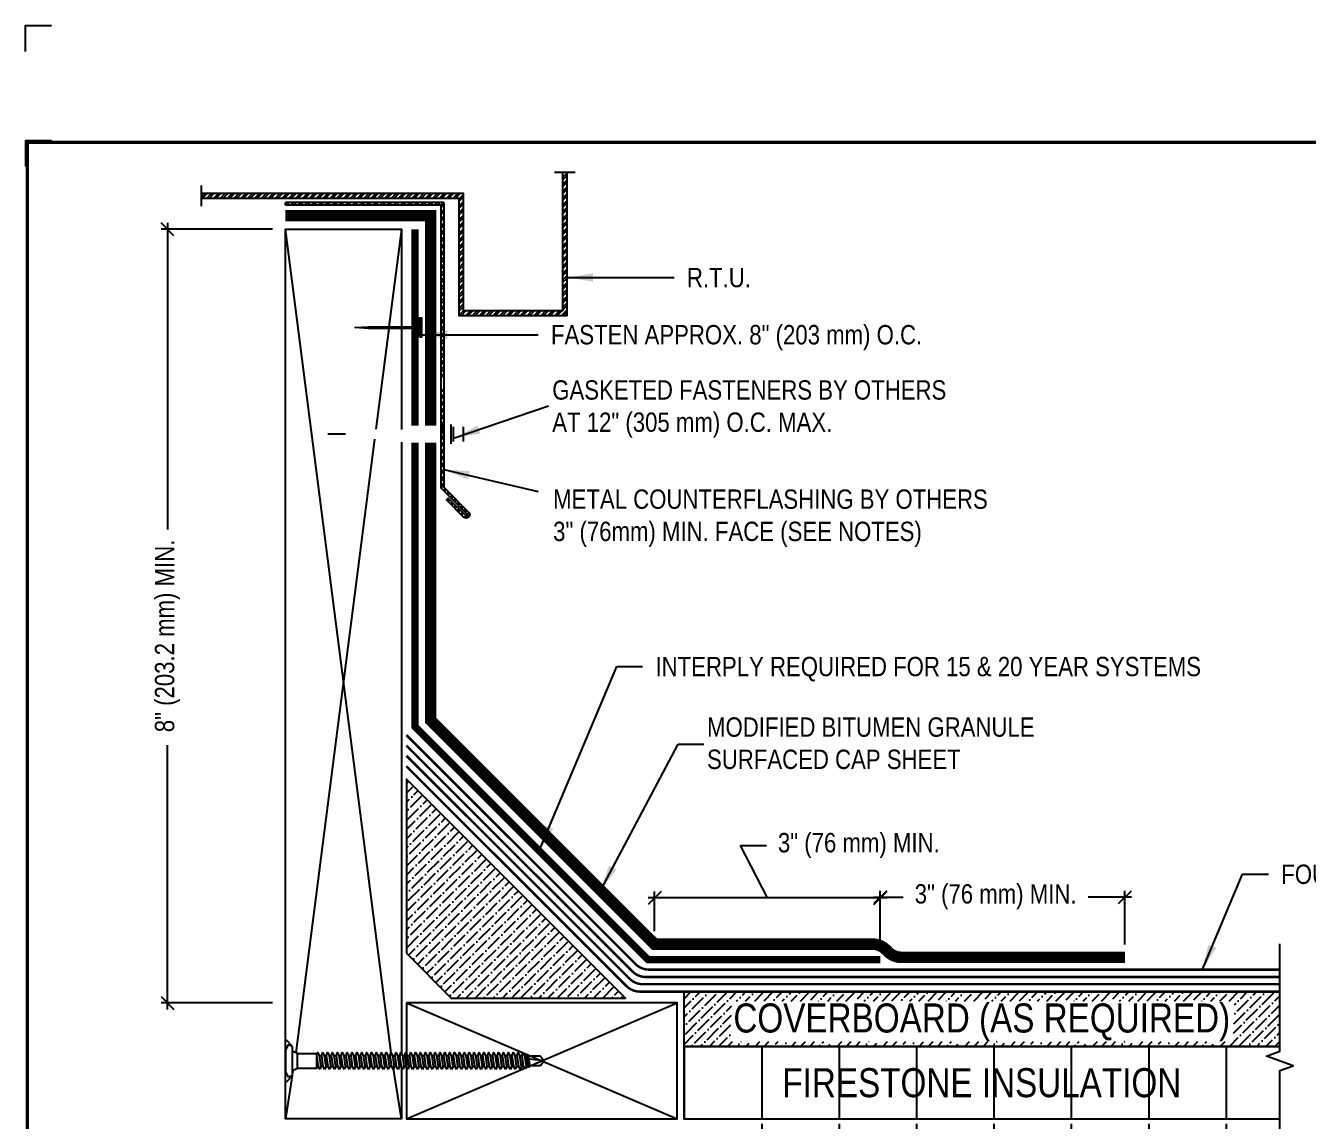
# Model space of a CAD drawing. Header units: inches. Extents: x -697.7 to -677.6, y -96.2 to -79.4.
# Drawn here: x -697.65 to -685.22, y -90.07 to -79.45 of the extents above; entities that cross this region are included whole.
import ezdxf
from ezdxf.enums import TextEntityAlignment as Align

# ---------------------------------------------------------------- set-up
doc = ezdxf.new("R2010")
doc.units = ezdxf.units.IN
doc.header["$MEASUREMENT"] = 0
doc.layers.get('0').update_dxf_attribs({"linetype": 'CONTINUOUS'})
doc.layers.get('DEFPOINTS').update_dxf_attribs({"linetype": 'CONTINUOUS'})
for name, color, linetype in [('FSBP-ACCESSORY-FIRESTONE', 7, 'CONTINUOUS'), ('FSBP-ACCESSORY-OTHER', 7, 'CONTINUOUS'), ('FSBP-ANNO-LABEL', 7, 'CONTINUOUS'), ('FSBP-COVERBOARD_CANT', 46, 'CONTINUOUS'), ('FSBP-INSULATION', 7, 'CONTINUOUS'), ('FSBP-MEMBRANE', 7, 'CONTINUOUS'), ('FSBP-TTLB-BORDER', 7, 'CONTINUOUS'), ('FSBP-TTLB-TEXT', 7, 'CONTINUOUS'), ('FSBP-WOOD', 7, 'CONTINUOUS')]:
    doc.layers.add(name, color=color, linetype=linetype)
doc.styles.add('ARIAL', font='arial.ttf')
doc.styles.add('ARIAL_BOLD', font='')
doc.styles.add('ARIAL_NAR', font='ARIALN.TTF')
doc.styles.get('ARIAL_BOLD').set_extended_font_data('Arial Black')
doc.dimstyles.new('FSBP-DIM', dxfattribs={"dimtxt": 0.1875, "dimasz": 0.125, "dimexe": 0.0625, "dimexo": 0.125, "dimgap": 0.125, "dimtad": 0, "dimdec": 0, "dimzin": 1, "dimdsep": 46, "dimlunit": 4, "dimtxsty": 'ARIAL_NAR', "dimblk": 'OBLIQUE', "dimcen": 0.09375, "dimdle": 0.0625, "dimclrd": 256, "dimclre": 256, "dimclrt": 256, "dimadec": 0, "dimazin": 0, "dimtfac": 1, "dimtdec": 0, "dimtmove": 1, "dimatfit": 3, "dimfxl": 0, "dimtolj": 1, "dimtzin": 0, "dimlwd": -1, "dimlwe": -1, "dimarcsym": 0})
doc.dimstyles.new('FSBP-LEADER', dxfattribs={"dimtxt": 0.1875, "dimasz": 0.25, "dimexe": 0.0625, "dimexo": 0.125, "dimgap": 0.125, "dimtad": 0, "dimtih": 1, "dimtoh": 1, "dimdec": 4, "dimzin": 0, "dimdsep": 46, "dimlunit": 4, "dimtxsty": 'ARIAL_NAR', "dimcen": 0.09375, "dimclrd": 256, "dimclre": 256, "dimclrt": 256, "dimadec": 0, "dimazin": 0, "dimtfac": 1, "dimtdec": 4, "dimtofl": 0, "dimtmove": 0, "dimatfit": 3, "dimfxl": 0, "dimtolj": 1, "dimtzin": 0, "dimlwd": -1, "dimlwe": -1, "dimarcsym": 0})
pattern_1 = [(45, (-814.5178603907489, 8.665439641493123), (0.03314563036811942, 0.1215339780164378), [0.15625, -0.03125, 0, -0.03125])]

# ---------------------------------------------------------------- blocks, each defined once
blk = doc.blocks.new('FSBP_AP_FASTENER_01')
at = {"layer": 'FSBP-ACCESSORY-FIRESTONE'}
for p, q in [((-0.125, 0.04849224421338505), (-0.09375, -0.01400775578661495)), ((0.09375, -0.01400775578661495), (0.125, 0.04849224421338505)), ((-0.09375, -0.01400775578661495), (-0.09375, -0.264007755786615)), ((-0.09375, -0.01400775578661495), (0.09375, -0.01400775578661495)), ((0.09375, -0.01400775578661495), (0.09375, -0.264007755786615)), ((-0.09375, -0.264007755786615), (-0.0703125, -0.2840970415008996)), ((-0.0703125, -0.3156643085181585), (-0.0703125, -0.3472315755354103)), ((0.0703125, -0.2955750228038667), (0.0703125, -0.3271422898211327)), ((-0.0703125, -0.3787988425526763), (-0.0703125, -0.410366109569928)), ((-0.0703125, -0.4419333765871798), (-0.0703125, -0.4735006436044458)), ((0.0703125, -0.3587095568383845), (0.0703125, -0.3902768238556433)), ((0.0703125, -0.4218440908729022), (0.0703125, -0.453411357890154)), ((0.0703125, -0.4849786249074128), (0.0703125, -0.5165458919246717)), ((-0.0703125, -0.5050679106216975), (-0.0703125, -0.5366351776389564)), ((-0.0703125, -0.5682024446562153), (-0.0703125, -0.599769711673467)), ((-0.0703125, -0.631336978690733), (-0.0703125, -0.6629042457079848)), ((0.0703125, -0.5481131589419235), (0.0703125, -0.5796804259591894)), ((0.0703125, -0.6112476929764412), (0.0703125, -0.6428149599937001)), ((-0.0703125, -0.6944715127252366), (-0.0703125, -0.7260387797425025)), ((-0.0703125, -0.7576060467597543), (-0.0703125, -0.7891733137770132)), ((-0.0703125, -0.820740580794272), (-0.0703125, -0.8523078478115238)), ((0.0703125, -0.674382227010959), (0.0703125, -0.7059494940282107)), ((0.0703125, -0.7375167610454696), (0.0703125, -0.7690840280627285)), ((0.0703125, -0.8006512950799802), (0.0703125, -0.8322185620972462)), ((-0.0703125, -0.8838751148287898), (-0.0703125, -0.9154423818460415)), ((-0.0703125, -0.9470096488632933), (-0.0703125, -0.9785769158805593)), ((0.0703125, -0.863785829114498), (0.0703125, -0.8953530961317568)), ((0.0703125, -0.9269203631490157), (0.0703125, -0.9584876301662675)), ((0.0703125, -0.9900548971835264), (0.0703125, -1.021622164200785)), ((-0.0703125, -1.010144182897811), (-0.0703125, -1.04171144991507)), ((-0.0703125, -1.073278716932329), (-0.0703125, -1.104845983949581)), ((-0.0703125, -1.136413250966847), (-0.0703125, -1.167980517984098)), ((0.0703125, -1.053189431218037), (0.0703125, -1.084756698235303)), ((0.0703125, -1.116323965252555), (0.0703125, -1.147891232269814)), ((-0.0703125, -1.19954778500135), (-0.0703125, -1.231115052018616)), ((-0.0703125, -1.262682319035868), (-0.0703125, -1.294249586053127)), ((0.0703125, -1.179458499287072), (0.0703125, -1.211025766304324)), ((0.0703125, -1.242593033321583), (0.0703125, -1.274160300338842)), ((0.0703125, -1.305727567356094), (0.0703125, -1.33729483437336)), ((-0.0703125, -1.325816853070386), (-0.0703125, -1.357384120087637)), ((-0.0703125, -1.388951387104903), (-0.0703125, -1.420518654122155)), ((-0.0703125, -1.452085921139407), (-0.0703125, -1.483653188156673)), ((0.0703125, -1.368862101390611), (0.0703125, -1.40042936840787)), ((0.0703125, -1.431996635425129), (0.0703125, -1.463563902442381)), ((-0.0703125, -1.515220455173925), (-0.0703125, -1.546787722191183)), ((-0.0703125, -1.578354989208442), (-0.0703125, -1.609922256225694)), ((-0.0703125, -1.64148952324296), (-0.0703125, -1.673056790260212)), ((0.0703125, -1.49513116945964), (0.0703125, -1.526698436476899)), ((0.0703125, -1.558265703494151), (0.0703125, -1.589832970511416)), ((0.0703125, -1.621400237528668), (0.0703125, -1.652967504545927)), ((-0.0703125, -1.704624057277464), (-0.0703125, -1.73619132429473)), ((-0.0703125, -1.767758591311981), (-0.0703125, -1.79932585832924)), ((0.0703125, -1.684534771563186), (0.0703125, -1.716102038580438)), ((0.0703125, -1.747669305597697), (0.0703125, -1.779236572614955)), ((0.0703125, -1.810803839632207), (0.0703125, -1.842371106649473)), ((-0.0703125, -1.830893125346499), (-0.0703125, -1.862460392363751)), ((-0.0703125, -1.894027659381017), (-0.0703125, -1.925594926398269)), ((-0.0703125, -1.95716219341552), (-0.0703125, -1.988729460432786)), ((0.0703125, -1.873938373666725), (0.0703125, -1.905505640683984)), ((0.0703125, -1.937072907701243), (0.0703125, -1.968640174718495)), ((-0.0703125, -2.020296727450038), (-0.0703125, -2.051863994467297)), ((-0.0703125, -2.083431261484556), (-0.0703125, -2.114998528501808)), ((-0.0703125, -2.146565795519074), (-0.0703125, -2.178133062536325)), ((0.0703125, -2.000207441735753), (0.0703125, -2.031774708753012)), ((0.0703125, -2.063341975770264), (0.0703125, -2.09490924278753)), ((0.0703125, -2.126476509804782), (0.0703125, -2.158043776822041)), ((-0.0703125, -2.209700329553577), (-0.0703125, -2.241267596570843)), ((-0.0703125, -2.272834863588095), (-0.0703125, -2.304402130605354)), ((0.0703125, -2.189611043839299), (0.0703125, -2.221178310856551)), ((0.0703125, -2.25274557787381), (0.0703125, -2.284312844891069)), ((0.0703125, -2.315880111908321), (0.0703125, -2.347447378925587)), ((-0.0703125, -2.335969397622613), (-0.0703125, -2.367536664639864)), ((-0.0703125, -2.39910393165713), (-0.0703125, -2.430671198674382)), ((-0.0703125, -2.462238465691634), (-0.0703125, -2.4938057327089)), ((0.0703125, -2.379014645942839), (0.0703125, -2.410581912960097)), ((0.0703125, -2.442149179977356), (0.0703125, -2.473716446994608)), ((-0.0703125, -2.525372999726152), (-0.0703125, -2.55694026674341)), ((-0.0703125, -2.588507533760669), (-0.0703125, -2.620074800777921)), ((0.0703125, -2.505283714011867), (0.0703125, -2.536850981029126)), ((0.0703125, -2.568418248046378), (0.0703125, -2.599985515063644)), ((0.0703125, -2.631552782080895), (0.0703125, -2.663120049098154)), ((-0.0703125, -2.651642067795187), (-0.0703125, -2.683209334812439)), ((-0.0703125, -2.714776601829691), (-0.0703125, -2.746343868846957)), ((-0.0703125, -2.777911135864208), (-0.0703125, -2.809478402881467)), ((0.0703125, -2.694687316115413), (0.0703125, -2.726254583132665)), ((0.0703125, -2.757821850149924), (0.0703125, -2.789389117167183)), ((-0.0703125, -2.841045669898726), (-0.0703125, -2.872612936915978)), ((-0.0703125, -2.904180203933244), (-0.0703125, -2.935747470950496)), ((-0.0703125, -2.967314737967747), (-0.0703125, -2.998882004985013)), ((0.0703125, -2.820956384184434), (0.0703125, -2.8525236512017)), ((0.0703125, -2.884090918218952), (0.0703125, -2.915658185236211)), ((0.0703125, -2.94722545225347), (0.0703125, -2.978792719270722)), ((-0.0625, -3.154632755786622), (-0.0625, -3.013549567065063)), ((0, -3.201507755786615), (0.02460623630038583, -3.00110581902215)), ((0.0625, -3.154632755786601), (0.0625, -2.995692424207924)), ((0, -3.201507755786615), (-0.06250000000001421, -3.154632755786615)), ((0.0625, -3.154632755786615), (0, -3.201507755786615))]:
    blk.add_line(p, q, dxfattribs=at)
blk.add_lwpolyline([(0.1875, 0.04849224421338505, 0.1250000000000271), (0.203125, 0.110992244213385), (0.140625, 0.142242244213385), (-0.140625, 0.142242244213385), (-0.203125, 0.110992244213385, 0.1250000000000271), (-0.1875, 0.04849224421338505)], format="xyb", close=True, dxfattribs=at)
for points in [[(-0.109375, -0.3054610321523867), (-0.0703125, -0.2840970415008996), (0.0703125, -0.264007755786615), (0.109375, -0.2742110321523867), (0.0703125, -0.2955750228038667), (-0.0703125, -0.3156643085181585)], [(-0.109375, -0.3685955661869045), (-0.0703125, -0.3472315755354103), (0.0703125, -0.3271422898211327), (0.109375, -0.3373455661869045), (0.0703125, -0.3587095568383845), (-0.0703125, -0.3787988425526763)], [(-0.109375, -0.431730100221408), (-0.0703125, -0.410366109569928), (0.0703125, -0.3902768238556433), (0.109375, -0.400480100221408), (0.0703125, -0.4218440908729022), (-0.0703125, -0.4419333765871798)], [(-0.109375, -0.4948646342559258), (-0.0703125, -0.4735006436044458), (0.0703125, -0.453411357890154), (0.109375, -0.4636146342559258), (0.0703125, -0.4849786249074128), (-0.0703125, -0.5050679106216975)], [(-0.109375, -0.5579991682904435), (-0.0703125, -0.5366351776389564), (0.0703125, -0.5165458919246717), (0.109375, -0.5267491682904435), (0.0703125, -0.5481131589419235), (-0.0703125, -0.5682024446562153)], [(-0.109375, -0.6211337023249612), (-0.0703125, -0.599769711673467), (0.0703125, -0.5796804259591894), (0.109375, -0.5898837023249612), (0.0703125, -0.6112476929764412), (-0.0703125, -0.631336978690733)], [(-0.109375, -0.6842682363594648), (-0.0703125, -0.6629042457079848), (0.0703125, -0.6428149599937001), (0.109375, -0.6530182363594648), (0.0703125, -0.674382227010959), (-0.0703125, -0.6944715127252366)], [(-0.109375, -0.7474027703939825), (-0.0703125, -0.7260387797425025), (0.0703125, -0.7059494940282107), (0.109375, -0.7161527703939825), (0.0703125, -0.7375167610454696), (-0.0703125, -0.7576060467597543)], [(-0.109375, -0.8105373044285002), (-0.0703125, -0.7891733137770132), (0.0703125, -0.7690840280627285), (0.109375, -0.7792873044285002), (0.0703125, -0.8006512950799802), (-0.0703125, -0.820740580794272)], [(-0.109375, -0.873671838463018), (-0.0703125, -0.8523078478115238), (0.0703125, -0.8322185620972462), (0.109375, -0.842421838463018), (0.0703125, -0.863785829114498), (-0.0703125, -0.8838751148287898)], [(-0.109375, -0.9368063724975215), (-0.0703125, -0.9154423818460415), (0.0703125, -0.8953530961317568), (0.109375, -0.9055563724975215), (0.0703125, -0.9269203631490157), (-0.0703125, -0.9470096488632933)], [(-0.109375, -0.9999409065320393), (-0.0703125, -0.9785769158805593), (0.0703125, -0.9584876301662675), (0.109375, -0.9686909065320393), (0.0703125, -0.9900548971835264), (-0.0703125, -1.010144182897811)], [(-0.109375, -1.063075440566557), (-0.0703125, -1.04171144991507), (0.0703125, -1.021622164200785), (0.109375, -1.031825440566557), (0.0703125, -1.053189431218037), (-0.0703125, -1.073278716932329)], [(-0.109375, -1.126209974601075), (-0.0703125, -1.104845983949581), (0.0703125, -1.084756698235303), (0.109375, -1.094959974601075), (0.0703125, -1.116323965252555), (-0.0703125, -1.136413250966847)], [(-0.109375, -1.189344508635578), (-0.0703125, -1.167980517984098), (0.0703125, -1.147891232269814), (0.109375, -1.158094508635578), (0.0703125, -1.179458499287072), (-0.0703125, -1.19954778500135)], [(-0.109375, -1.252479042670096), (-0.0703125, -1.231115052018616), (0.0703125, -1.211025766304324), (0.109375, -1.221229042670096), (0.0703125, -1.242593033321583), (-0.0703125, -1.262682319035868)], [(-0.109375, -1.315613576704614), (-0.0703125, -1.294249586053127), (0.0703125, -1.274160300338842), (0.109375, -1.284363576704614), (0.0703125, -1.305727567356094), (-0.0703125, -1.325816853070386)], [(-0.109375, -1.378748110739132), (-0.0703125, -1.357384120087637), (0.0703125, -1.33729483437336), (0.109375, -1.347498110739132), (0.0703125, -1.368862101390611), (-0.0703125, -1.388951387104903)], [(-0.109375, -1.441882644773635), (-0.0703125, -1.420518654122155), (0.0703125, -1.40042936840787), (0.109375, -1.410632644773635), (0.0703125, -1.431996635425129), (-0.0703125, -1.452085921139407)], [(-0.109375, -1.505017178808153), (-0.0703125, -1.483653188156673), (0.0703125, -1.463563902442381), (0.109375, -1.473767178808153), (0.0703125, -1.49513116945964), (-0.0703125, -1.515220455173925)], [(-0.109375, -1.568151712842671), (-0.0703125, -1.546787722191183), (0.0703125, -1.526698436476899), (0.109375, -1.536901712842671), (0.0703125, -1.558265703494151), (-0.0703125, -1.578354989208442)], [(-0.109375, -1.631286246877188), (-0.0703125, -1.609922256225694), (0.0703125, -1.589832970511416), (0.109375, -1.600036246877188), (0.0703125, -1.621400237528668), (-0.0703125, -1.64148952324296)], [(-0.109375, -1.694420780911692), (-0.0703125, -1.673056790260212), (0.0703125, -1.652967504545927), (0.109375, -1.663170780911692), (0.0703125, -1.684534771563186), (-0.0703125, -1.704624057277464)], [(-0.109375, -1.75755531494621), (-0.0703125, -1.73619132429473), (0.0703125, -1.716102038580438), (0.109375, -1.72630531494621), (0.0703125, -1.747669305597697), (-0.0703125, -1.767758591311981)], [(-0.109375, -1.820689848980727), (-0.0703125, -1.79932585832924), (0.0703125, -1.779236572614955), (0.109375, -1.789439848980727), (0.0703125, -1.810803839632207), (-0.0703125, -1.830893125346499)], [(-0.109375, -1.883824383015245), (-0.0703125, -1.862460392363751), (0.0703125, -1.842371106649473), (0.109375, -1.852574383015245), (0.0703125, -1.873938373666725), (-0.0703125, -1.894027659381017)], [(-0.109375, -1.946958917049749), (-0.0703125, -1.925594926398269), (0.0703125, -1.905505640683984), (0.109375, -1.915708917049749), (0.0703125, -1.937072907701243), (-0.0703125, -1.95716219341552)], [(-0.109375, -2.010093451084266), (-0.0703125, -1.988729460432786), (0.0703125, -1.968640174718495), (0.109375, -1.978843451084266), (0.0703125, -2.000207441735753), (-0.0703125, -2.020296727450038)], [(-0.109375, -2.073227985118784), (-0.0703125, -2.051863994467297), (0.0703125, -2.031774708753012), (0.109375, -2.041977985118784), (0.0703125, -2.063341975770264), (-0.0703125, -2.083431261484556)], [(-0.109375, -2.136362519153302), (-0.0703125, -2.114998528501808), (0.0703125, -2.09490924278753), (0.109375, -2.105112519153302), (0.0703125, -2.126476509804782), (-0.0703125, -2.146565795519074)], [(-0.109375, -2.199497053187805), (-0.0703125, -2.178133062536325), (0.0703125, -2.158043776822041), (0.109375, -2.168247053187805), (0.0703125, -2.189611043839299), (-0.0703125, -2.209700329553577)], [(-0.109375, -2.262631587222323), (-0.0703125, -2.241267596570843), (0.0703125, -2.221178310856551), (0.109375, -2.231381587222323), (0.0703125, -2.25274557787381), (-0.0703125, -2.272834863588095)], [(-0.109375, -2.325766121256841), (-0.0703125, -2.304402130605354), (0.0703125, -2.284312844891069), (0.109375, -2.294516121256841), (0.0703125, -2.315880111908321), (-0.0703125, -2.335969397622613)], [(-0.109375, -2.388900655291359), (-0.0703125, -2.367536664639864), (0.0703125, -2.347447378925587), (0.109375, -2.357650655291359), (0.0703125, -2.379014645942839), (-0.0703125, -2.39910393165713)], [(-0.109375, -2.452035189325862), (-0.0703125, -2.430671198674382), (0.0703125, -2.410581912960097), (0.109375, -2.420785189325862), (0.0703125, -2.442149179977356), (-0.0703125, -2.462238465691634)], [(-0.109375, -2.51516972336038), (-0.0703125, -2.4938057327089), (0.0703125, -2.473716446994608), (0.109375, -2.48391972336038), (0.0703125, -2.505283714011867), (-0.0703125, -2.525372999726152)], [(-0.109375, -2.578304257394898), (-0.0703125, -2.55694026674341), (0.0703125, -2.536850981029126), (0.109375, -2.547054257394898), (0.0703125, -2.568418248046378), (-0.0703125, -2.588507533760669)], [(-0.109375, -2.641438791429415), (-0.0703125, -2.620074800777921), (0.0703125, -2.599985515063644), (0.109375, -2.610188791429415), (0.0703125, -2.631552782080895), (-0.0703125, -2.651642067795187)], [(-0.109375, -2.704573325463919), (-0.0703125, -2.683209334812439), (0.0703125, -2.663120049098154), (0.109375, -2.673323325463919), (0.0703125, -2.694687316115413), (-0.0703125, -2.714776601829691)], [(-0.109375, -2.767707859498437), (-0.0703125, -2.746343868846957), (0.0703125, -2.726254583132665), (0.109375, -2.736457859498437), (0.0703125, -2.757821850149924), (-0.0703125, -2.777911135864208)], [(-0.109375, -2.830842393532954), (-0.0703125, -2.809478402881467), (0.0703125, -2.789389117167183), (0.109375, -2.799592393532954), (0.0703125, -2.820956384184434), (-0.0703125, -2.841045669898726)], [(-0.109375, -2.893976927567472), (-0.0703125, -2.872612936915978), (0.0703125, -2.8525236512017), (0.109375, -2.862726927567472), (0.0703125, -2.884090918218952), (-0.0703125, -2.904180203933244)], [(-0.099609375, -2.955716372316267), (-0.0703125, -2.935747470950496), (0.0703125, -2.915658185236211), (0.099609375, -2.927256550887698), (0.0703125, -2.94722545225347), (-0.0703125, -2.967314737967747)], [(-0.0849609375, -3.008866455667892), (-0.0703125, -2.998882004985013), (0.0703125, -2.978792719270722), (0.0849609375, -2.984591902096462), (0.0703125, -2.994576352779355), (-0.0703125, -3.014665638493632)]]:
    blk.add_lwpolyline(points, close=True, dxfattribs=at)
blk.add_lwpolyline([(-0.09375, -0.264007755786615), (0.09375, -0.264007755786615)], dxfattribs=at)
blk = doc.blocks.new('FSBP_AG_FASTENER')
at = {"layer": 'FSBP-ACCESSORY-FIRESTONE'}
for points in [[(-0.25, -0.09375), (-0.25, 0.09375)], [(-0.125, 0.09375), (-0.125, -0.09375)], [(-0.09375, 0.125), (-0.09375, -0.125)], [(0.004680429791221741, 0.06249999999999289), (0, 0.07107394473515427)], [(0, 0.06249999999999289), (-2.842170943040401e-14, -0.0625), (0.02558858882824211, -0.109375), (0.03125, -0.0625)], [(2.842170943040401e-14, 0.01100984546043549), (0.02558858882824211, -0.109375)], [(1.267965214895611, 2.131628207280301e-14), (1.5, 0)]]:
    blk.add_lwpolyline(points, dxfattribs=at)
blk = doc.blocks.new('_OBLIQUE')
at = {"color": 0, "linetype": 'ByBlock'}
blk.add_line((-0.5, -0.5), (0.5, 0.5), dxfattribs=at)
blk = doc.blocks.new('*D5')
at = {"layer": 'DEFPOINTS', "color": 0, "transparency": 16777216}
for p in [(-695.135704002998, -81.42292955798801), (-696.2782441611067, -88.92292955798801), (-695.135704002998, -88.92292955798801)]:
    blk.add_point(p, dxfattribs=at)
at = {"layer": 'FSBP-ANNO-LABEL', "transparency": 16777216}
for p, q in [((-696.2782441611067, -81.36042955798801), (-696.2782441611067, -84.33411608513883)), ((-695.260704002998, -81.42292955798801), (-696.3407441611067, -81.42292955798801)), ((-696.2782441611067, -88.98542955798801), (-696.2782441611067, -86.42381594871317)), ((-695.260704002998, -88.92292955798801), (-696.3407441611067, -88.92292955798801))]:
    blk.add_line(p, q, dxfattribs=at)
at = {"layer": 'FSBP-ANNO-LABEL', "transparency": 16777216, "xscale": 0.125, "yscale": 0.125, "zscale": 0.125}
for p, rotation in [((-696.2782441611067, -81.42292955798801), 90), ((-696.2782441611067, -88.92292955798801), 270)]:
    blk.add_blockref('_OBLIQUE', p, dxfattribs=dict(at, rotation=rotation))
at = {"layer": 'FSBP-ANNO-LABEL', "transparency": 16777216, "insert": (-696.2782441611067, -86.29881594871328), "char_height": 0.1875, "attachment_point": 4, "rotation": 90, "style": 'ARIAL_NAR'}
blk.add_mtext('\\A1;8" (203.2 mm) MIN.', dxfattribs=at)
blk = doc.blocks.new('*D12')
at = {"layer": 'DEFPOINTS', "color": 0, "transparency": 16777216}
for p in [(-691.5585120423762, -87.90528490262123), (-691.5585120423762, -88.3529295579881), (-689.3710324019469, -88.50386705798807)]:
    blk.add_point(p, dxfattribs=at)
at = {"layer": 'FSBP-ANNO-LABEL', "transparency": 16777216}
for p, q in [((-690.4647722221615, -87.90528490262123), (-690.7247505287596, -87.39797004586399)), ((-690.7247505287596, -87.39797004586399), (-690.4747505287596, -87.39797004586399)), ((-691.5585120423762, -88.2279295579881), (-691.5585120423762, -87.84278490262123)), ((-689.3710324019469, -88.37886705798807), (-689.3710324019469, -87.84278490262123)), ((-689.3085324019469, -87.90528490262123), (-691.6210120423762, -87.90528490262123))]:
    blk.add_line(p, q, dxfattribs=at)
at = {"layer": 'FSBP-ANNO-LABEL', "transparency": 16777216, "xscale": 0.125, "yscale": 0.125, "zscale": 0.125, "rotation": 180}
blk.add_blockref('_OBLIQUE', (-691.5585120423762, -87.90528490262123), dxfattribs=at)
at = {"layer": 'FSBP-ANNO-LABEL', "transparency": 16777216, "xscale": 0.125, "yscale": 0.125, "zscale": 0.125}
blk.add_blockref('_OBLIQUE', (-689.3710324019469, -87.90528490262123), dxfattribs=at)
at = {"layer": 'FSBP-ANNO-LABEL', "transparency": 16777216, "insert": (-689.5792227320338, -87.39797004586399), "char_height": 0.1875, "attachment_point": 5, "style": 'ARIAL_NAR'}
blk.add_mtext('\\A1;3" (76 mm) MIN.', dxfattribs=at)
blk = doc.blocks.new('*D13')
at = {"layer": 'DEFPOINTS', "color": 0, "transparency": 16777216}
for p in [(-689.3710324019469, -87.8977849026212), (-686.9999845122538, -88.48136705798801), (-689.3710324019469, -88.50386705798807)]:
    blk.add_point(p, dxfattribs=at)
at = {"layer": 'FSBP-ANNO-LABEL', "transparency": 16777216}
for p, q in [((-689.3710324019469, -88.37886705798807), (-689.3710324019469, -87.8352849026212)), ((-686.9999845122538, -88.35636705798801), (-686.9999845122538, -87.8352849026212)), ((-689.4335324019469, -87.8977849026212), (-689.149064783997, -87.8977849026212)), ((-686.9374845122538, -87.8977849026212), (-687.3580091905454, -87.8977849026212))]:
    blk.add_line(p, q, dxfattribs=at)
at = {"layer": 'FSBP-ANNO-LABEL', "transparency": 16777216, "xscale": 0.125, "yscale": 0.125, "zscale": 0.125, "rotation": 180}
blk.add_blockref('_OBLIQUE', (-689.3710324019469, -87.8977849026212), dxfattribs=at)
at = {"layer": 'FSBP-ANNO-LABEL', "transparency": 16777216, "xscale": 0.125, "yscale": 0.125, "zscale": 0.125}
blk.add_blockref('_OBLIQUE', (-686.9999845122538, -87.8977849026212), dxfattribs=at)
at = {"layer": 'FSBP-ANNO-LABEL', "transparency": 16777216, "insert": (-688.2535369872712, -87.89402229364532), "char_height": 0.1875, "attachment_point": 5, "style": 'ARIAL_NAR'}
blk.add_mtext('\\A1;3" (76 mm) MIN.', dxfattribs=at)
blk = doc.blocks.new('FSBP_HOT-DIPPED-NAIL')
at = {"layer": 'FSBP-ACCESSORY-OTHER'}
blk.add_lwpolyline([(0, 0.1875), (0, -0.1875), (-0.03125, -0.1875), (-0.03125000000005684, 0.1875)], close=True, dxfattribs=at)
blk.add_lwpolyline([(0, 0.015625), (1, 0.015625), (1.25, 0), (1, -0.015625), (0, -0.015625)], dxfattribs=at)
blk = doc.blocks.new('TTLB-ASPHALT_1')
at = {"layer": 'DEFPOINTS', "linetype": 'Continuous', "ltscale": 1.75}
blk.add_lwpolyline([(-0.015625, 13.88083333333333), (-0.015625, 14.13083333333333), (0.234375, 14.13083333333333)], dxfattribs=at)
at = {"layer": 'DEFPOINTS', "color": 1}
blk.add_lwpolyline([(0.234375, 13.015625), (-0.015625, 13.015625), (-0.015625, 12.765625)], dxfattribs=at)
at = {"layer": 'FSBP-TTLB-BORDER', "const_width": 0.03125}
blk.add_lwpolyline([(20, 0), (20, 13), (0, 13), (0, 0)], dxfattribs=at)
at = {"layer": 'FSBP-TTLB-TEXT'}
for tag, height, style, p in [('DETAIL_DESCP_LINE_1', 0.21875, 'ARIAL_BOLD', (9.832748116198076, -0.375)), ('ISSUE_REV_DATE', 0.21875, 'ARIAL', (15.84069633627263, -0.7282559425942452)), ('DETAIL_NUMBER', 0.4375, 'ARIAL', (18.42055248367797, -0.8931630692489421))]:
    blk.add_attdef(tag, text='', height=height, dxfattribs=dict(at, style=style)).set_placement(p, align=Align.MIDDLE_CENTER)
at = {"layer": 'FSBP-TTLB-TEXT', "style": 'ARIAL'}
blk.add_attdef('ACCPT_SYSTEMS', text='', height=0.21875, dxfattribs=at).set_placement((11.49438170418193, -1.125), align=Align.MIDDLE_LEFT)

msp = doc.modelspace()

# ---------------------------------------------------------------- hatches: boundary and pattern name
at = {"layer": 'FSBP-ACCESSORY-OTHER'}
h = msp.add_hatch(dxfattribs=at)
h.set_pattern_fill('STEEL', color=256, scale=0.375, style=0)
h.set_pattern_definition([(45, (-122.688839436597, 78.53848877482048), (-0.03314563036811941, 0.03314563036811942), []), (45, (-122.688839436597, 78.56192627482048), (-0.03314563036811941, 0.03314563036811942), [])])
h.paths.add_polyline_path([(-692.4052879335018, -80.87141272847255), (-692.4502879335016, -80.87141272847255), (-692.4502879335018, -82.21326212999763), (-693.4095379354981, -82.21326212999763), (-693.4095379354978, -81.07541936937507), (-695.9525004336904, -81.07541936937515), (-695.9525004336904, -81.1204193693752), (-693.4545379354979, -81.12041936937503), (-693.4545379354979, -82.25826212999768), (-692.4052879335018, -82.25826212999759)])
h = msp.add_hatch(dxfattribs=at)
h.set_pattern_fill('STEEL', color=256, scale=0.375, style=0)
h.set_pattern_definition([(45, (-165.8099236401773, 77.95590905338142), (-0.03314563036811941, 0.03314563036811942), []), (45, (-165.8099236401773, 77.97934655338142), (-0.03314563036811941, 0.03314563036811942), [])])
h.paths.add_polyline_path([(-693.6009947539858, -81.16415780897593), (-695.135704002998, -81.1641578089759), (-695.135704002998, -81.18815780897604), (-693.6249947539859, -81.18815780897607), (-693.6249947539859, -82.87605455798801), (-693.6244322539859, -82.87605455798804), (-693.6201861956071, -82.84089830798796), (-693.6009947539858, -82.87605455798821), (-693.6009947539859, -82.70027330798804)])
h.paths.add_polyline_path([(-693.6009947539858, -82.97623501653966), (-693.6045050763295, -82.96980455798801), (-693.6249947539859, -82.96980455798801), (-693.6249947539859, -83.93339384736628), (-693.3769611751895, -84.18142742616261, -1), (-693.391341852493, -84.195808103466), (-693.5569091029336, -84.03024085302563), (-693.5738796656822, -84.04721141577402), (-693.4083124152414, -84.21277866621445, 1), (-693.3599906124412, -84.16445686341412), (-693.6009947539859, -83.92345272186932)])
at = {"layer": 'FSBP-COVERBOARD_CANT'}
h = msp.add_hatch(dxfattribs=at)
h.set_pattern_fill('ANSI36', color=256, scale=0.5, style=0)
h.set_pattern_definition(pattern_1)
h.paths.add_polyline_path([(-693.9628091164884, -86.75473421442835), (-693.9628091164883, -88.44223421442835), (-693.5289887729286, -88.87605455798801), (-691.8414887729286, -88.87605455798801)])
h = msp.add_hatch(dxfattribs=at)
h.set_pattern_fill('ANSI36', color=256, scale=0.5, style=0)
h.set_pattern_definition(pattern_1)
h.paths.add_polyline_path([(-685.4999845122537, -88.81382799548811), (-691.2753091164881, -88.81382799548811), (-691.275309116488, -89.34480455798801), (-685.4999845122537, -89.34480455798801)])
h.paths.add_polyline_path([(-690.8223993220363, -89.297929557988), (-685.9528943067053, -89.297929557988), (-685.9390795404634, -88.90520442695379), (-690.8085845557944, -88.90520442695379)], flags=16)
at = {"layer": 'FSBP-INSULATION'}
h = msp.add_hatch(dxfattribs=at)
h.set_pattern_fill('LINE', color=256, scale=6, angle=90, style=0)
h.set_pattern_definition([(90, (-873.5174455228473, 58.33786514789247), (-0.75, 4.592273826833915e-17), [])])
h.paths.add_polyline_path([(-685.4999845122538, -90.09480455798801), (-690.9471841164881, -90.09480455798797), (-690.9471841164881, -91.21980455798804), (-685.4999845122538, -91.21980455798801), (-685.4999845122538, -90.75105455798801), (-685.3711965082168, -90.70417955798801), (-685.6287725162906, -90.61042955798801), (-685.4999845122538, -90.56355455798796)])
h.paths.add_polyline_path([(-685.4999845122538, -89.57917955798798), (-685.3711965082168, -89.53230455798797), (-685.6287725162906, -89.43855455798798), (-685.4999845122538, -89.39167955798804), (-685.4999845122537, -89.34480455798804), (-691.275309116488, -89.34480455798801), (-691.2753091164881, -90.04792955798801), (-685.4999845122538, -90.04792955798798), (-685.4999845122538, -89.72855455798809)])
h.paths.add_polyline_path([(-690.3936633986137, -90.8754843414123), (-686.381630230128, -90.8754843414123), (-686.381630230128, -90.43893292599621), (-690.3936633986137, -90.43893292599621)], flags=24)
h.paths.add_polyline_path([(-690.3936633986137, -89.91454684141229), (-686.381630230128, -89.91454684141229), (-686.381630230128, -89.4779954259962), (-690.3936633986137, -89.4779954259962)], flags=24)

# ---------------------------------------------------------------- linework, layer by layer
at = {"layer": 'FSBP-ACCESSORY-OTHER'}
for p, q in [((-692.3276973089512, -80.87141272847256), (-692.5278785580522, -80.87141272847256)), ((-695.9525004336904, -80.99782874482466), (-695.9525004336904, -81.19800999392564)), ((-693.6009947539858, -81.16415780897594), (-695.135704002998, -81.16415780897594)), ((-695.135704002998, -81.18815780897606), (-695.135704002998, -81.16415780897594)), ((-693.6249947539859, -83.93339384736626), (-693.6249947539859, -81.18815780897606)), ((-693.6009947539858, -81.16415780897594), (-693.6009947539858, -83.92345272186932))]:
    msp.add_line(p, q, dxfattribs=at)
msp.add_lwpolyline([(-695.9525004336904, -81.1204193693752), (-693.4545379354979, -81.12041936937503), (-693.4545379354979, -82.25826212999763), (-692.4052879335018, -82.25826212999763), (-692.4052879335018, -80.87141272847255), (-692.4502879335018, -80.87141272847255), (-692.4502879335018, -82.21326212999763), (-693.4095379354981, -82.21326212999763), (-693.4095379354981, -81.07541936937507), (-695.9525004336904, -81.07541936937515)], close=True, dxfattribs=at)
msp.add_lwpolyline([(-693.6249947539859, -81.18815780897604), (-695.135704002998, -81.18815780897604)], dxfattribs=at)
at = {"layer": 'FSBP-ACCESSORY-OTHER', "linetype": 'Continuous'}
msp.add_lwpolyline([(-693.6009947539858, -82.92222304154352), (-693.6009947539858, -83.92345272186934), (-693.3599906124412, -84.16445686341412, -1.000000000000055), (-693.4083124152414, -84.21277866621445), (-693.5738796656819, -84.04721141577402), (-693.5569091029336, -84.03024085302557), (-693.391341852493, -84.195808103466, 0.9999999999999071), (-693.3769611751895, -84.18142742616261), (-693.6249947539859, -83.93339384736625), (-693.6249947539859, -82.91579258299217)], format="xyb", dxfattribs=at)
at = {"layer": 'FSBP-COVERBOARD_CANT'}
for p, q in [((-691.275309116488, -88.81382799548811), (-691.275309116488, -89.34480455798801)), ((-691.2753091164881, -88.81382799548811), (-685.4999845122537, -88.81382799548811)), ((-691.275309116488, -89.34480455798801), (-685.4999845122536, -89.34480455798803))]:
    msp.add_line(p, q, dxfattribs=at)
msp.add_lwpolyline([(-693.9628091164884, -88.44223421442835), (-693.5289887729286, -88.87605455798801), (-691.8414887729286, -88.87605455798801), (-693.9628091164884, -86.75473421442835)], close=True, dxfattribs=at)
at = {"layer": 'FSBP-INSULATION', "linetype": 'Continuous'}
for points in [[(-685.4999845122538, -90.04792955798801), (-685.4999845122538, -89.57917955798801), (-685.3711965082168, -89.53230455798801), (-685.6287725162905, -89.43855455798801), (-685.4999845122538, -89.39167955798801), (-685.4999845122537, -88.35087879460217)], [(-685.4999845122537, -89.34480455798801), (-691.275309116488, -89.34480455798801), (-691.2753091164881, -90.04792955798801), (-685.4999845122538, -90.04792955798801)], [(-685.4999845122538, -91.21980455798801), (-685.4999845122538, -90.75105455798801), (-685.3711965082168, -90.70417955798801), (-685.6287725162905, -90.61042955798801), (-685.4999845122538, -90.56355455798801), (-685.4999845122538, -89.72855455798809)]]:
    msp.add_lwpolyline(points, dxfattribs=at)
at = {"layer": 'FSBP-MEMBRANE'}
for points, const_width in [([(-695.135704002998, -81.29121080798804), (-693.728047752998, -81.29121080798804), (-693.728047752998, -83.32813184555881)], 0.1125), ([(-693.878985252998, -82.36876712577781), (-693.878985252998, -81.42292955798801)], 0.07125000000000001), ([(-693.878985252998, -83.32813184555881), (-693.878985252998, -82.38439212577781)], 0.07125000000000001), ([(-689.3710324019469, -88.50386705798807), (-691.6210324019469, -88.50386705798807), (-693.8789852529978, -86.245914206937), (-693.878985252998, -83.49219434555904)], 0.07125000000000001)]:
    msp.add_lwpolyline(points, dxfattribs=dict(at, const_width=const_width))
for points, const_width in [([(-693.728047752998, -83.49219434555904), (-693.728047752998, -86.18339384736625), (-691.5585120423762, -88.3529295579881), (-689.4486974448918, -88.3529295579881, -0.198912367379658), (-689.3161149234193, -88.40784703651563), (-689.2975123804749, -88.42644957946004, 0.1989123673797216), (-689.1649298590023, -88.48136705798763), (-686.9999845122538, -88.48136705798801)], 0.1125), ([(-685.4999845122537, -88.60078112048811), (-691.6112762182454, -88.60078112048811, -0.1989123673796564), (-691.7438587397179, -88.5458636419606), (-693.9628091164884, -86.32691326518977)], 0.0234375), ([(-685.4999845122537, -88.67228502673811), (-691.6408941059765, -88.67228502673811, -0.1989123673796557), (-691.7734766274491, -88.6173675482106), (-693.9628091164884, -86.42803505917111)], 0.0234375), ([(-685.4999845122537, -88.74232408923811), (-691.66990523556, -88.74232408923811, -0.198912367379657), (-691.8024877570325, -88.6874066107106), (-693.9628091164884, -86.52708525125465)], 0.0234375), ([(-685.4999845122537, -88.81382799548811), (-691.6995231232913, -88.81382799548811, -0.1989123673796563), (-691.8321056447638, -88.7589105169606), (-693.9628091164884, -86.62820704523597)], 0.0234375)]:
    msp.add_lwpolyline(points, format="xyb", dxfattribs=dict(at, const_width=const_width))
at = {"layer": 'FSBP-WOOD', "linetype": 'Continuous'}
for p, q in [((-694.1078462727348, -89.432695182988), (-695.135704002998, -81.422929557988)), ((-694.010704002998, -81.422929557988), (-694.1320176345512, -82.36876712577781)), ((-694.1340217053954, -82.38439212577781), (-694.2591320032298, -83.3598308979424)), ((-694.2715998503079, -83.4570380955588), (-695.034745471741, -89.40700257361644)), ((-695.0613736458552, -89.5771706294166), (-695.065391502998, -89.60261705798777)), ((-694.010704002998, -90.047929557988), (-694.0911933122086, -89.538163932988)), ((-695.0694154502272, -89.62810205710642), (-695.135704002998, -90.047929557988))]:
    msp.add_line(p, q, dxfattribs=at)
at = {"layer": 'FSBP-WOOD'}
for p, q in [((-693.9628091164884, -88.922929557988), (-691.3378091164881, -90.047929557988)), ((-693.9628091164881, -90.04792955798811), (-691.3378091164881, -88.922929557988)), ((-695.065391502998, -89.34480455798783), (-695.135704002998, -89.27449205798783)), ((-695.065391502998, -89.62605455798783), (-695.135704002998, -89.69636705798783))]:
    msp.add_line(p, q, dxfattribs=at)
at = {"layer": 'FSBP-WOOD', "linetype": 'Continuous'}
for points in [[(-694.010704002998, -89.53982403092745), (-694.010704002998, -90.04792955798801), (-695.135704002998, -90.04792955798801), (-695.135704002998, -81.42292955798801), (-694.010704002998, -81.42292955798801), (-694.010704002998, -81.42292955798801), (-694.010704002998, -82.36876712577781)], [(-694.010704002998, -82.38439212577781), (-694.010704002998, -83.36328809555883)], [(-694.010704002998, -83.48575464348342), (-694.010704002998, -89.43269518298801)]]:
    msp.add_lwpolyline(points, dxfattribs=at)
at = {"layer": 'FSBP-WOOD'}
msp.add_lwpolyline([(-693.9628091164884, -88.92292955798801), (-693.9628091164881, -90.04792955798801), (-691.3378091164881, -90.04792955798801), (-691.3378091164881, -88.92292955798801), (-693.9628091164884, -88.92292955798801)], dxfattribs=at)

# ---------------------------------------------------------------- block references
msp.add_blockref('TTLB-ASPHALT_1', (-697.6369736728427, -93.58006991502182))
at = {"xscale": 0.5, "yscale": 0.5, "zscale": 0.5, "rotation": 180}
msp.add_blockref('FSBP_HOT-DIPPED-NAIL', (-693.833672752998, -82.37657962577781), dxfattribs=at)
at = {"layer": 'FSBP-ACCESSORY-FIRESTONE', "linetype": 'Continuous', "xscale": 0.75, "yscale": 0.75, "zscale": 0.75, "rotation": 180}
msp.add_blockref('FSBP_AG_FASTENER', (-693.6009947539859, -83.41016309555883), dxfattribs=at)
at = {"layer": 'FSBP-ACCESSORY-FIRESTONE', "xscale": 0.75, "yscale": 0.75, "zscale": 0.75, "rotation": 90}
msp.add_blockref('FSBP_AP_FASTENER_01', (-695.0290223198378, -89.485429557988), dxfattribs=at)

# ---------------------------------------------------------------- texts
at = {"layer": 'FSBP-ANNO-LABEL', "style": 'ARIAL_NAR'}
for s, p in [('R.T.U.', (-691.2450323896485, -81.8910592077157)), ('FASTEN APPROX. 8" (203 mm) O.C.', (-692.562028674288, -82.44526416041482)), ('INTERPLY REQUIRED FOR 15 & 20 YEAR SYSTEMS', (-691.5495970910608, -85.66207543970538)), ('FOUR PLY BUILT UP ROOF', (-685.4856832757147, -87.67578792376065))]:
    msp.add_text(s, height=0.1875, dxfattribs=at).set_placement(p, align=Align.MIDDLE_LEFT)
for s, p in [('COVERBOARD (AS REQUIRED)', (-688.3876468143709, -89.0691935565792)), ('FIRESTONE INSULATION', (-688.3876468143709, -89.696367057988))]:
    msp.add_text(s, height=0.28125, dxfattribs=at).set_placement(p, align=Align.MIDDLE_CENTER)
at = {"layer": 'FSBP-ANNO-LABEL', "char_height": 0.1875, "attachment_point": 1, "style": 'ARIAL_NAR'}
for s, insert in [('GASKETED FASTENERS BY OTHERS\\PAT 12" (305 mm) O.C. MAX.{\\H1.0222x; }', (-692.5499517646596, -82.88716621714501)), ('METAL COUNTERFLASHING BY OTHERS\\P3" (76mm) MIN. FACE (SEE NOTES){\\H1.0222x; }', (-692.5411884157293, -83.94565827530278)), ('MODIFIED BITUMEN GRANULE\\PSURFACED CAP SHEET{\\H1.0222x; }', (-691.049882083142, -86.15528099282572))]:
    msp.add_mtext_dynamic_manual_height_columns(s, width=4.217045164913202, gutter_width=5, heights=[0], dxfattribs=dict(at, insert=insert))

# ---------------------------------------------------------------- dimensions: what is measured, and where the dimension line sits
at = {"layer": 'FSBP-ANNO-LABEL'}
for base, p1, p2, angle, text, picture, middle, dimtype in [((-696.2782441611067, -88.92292955798801), (-695.135704002998, -81.42292955798801), (-695.135704002998, -88.92292955798801), 90, '8" (203.2 mm) MIN.', '*D5', (-696.2782441611067, -85.37896601692611), 128), ((-691.5585120423762, -87.90528490262123), (-689.3710324019469, -88.50386705798807), (-691.5585120423762, -88.3529295579881), 180, '3" (76 mm) MIN.', '*D12', (-690.3497505287596, -87.39797004586399), 160), ((-689.3710324019469, -87.8977849026212), (-686.9999845122538, -88.48136705798801), (-689.3710324019469, -88.50386705798807), 180, '3" (76 mm) MIN.', '*D13', (-688.2535369872712, -87.89402229364532), 160)]:
    dim = msp.add_linear_dim(base=base, p1=p1, p2=p2, angle=angle, text=text, dimstyle='FSBP-DIM', dxfattribs=at)
    dim.commit()
    dim.dimension.update_dxf_attribs({"geometry": picture, "text_midpoint": middle, "dimtype": dimtype})

# ---------------------------------------------------------------- leaders
for points in [[(-692.4052879335018, -81.89105920771568), (-691.3700323896485, -81.89105920771568)], [(-693.818047752998, -82.44526416041491), (-692.687028674288, -82.44526416041485)], [(-693.4955260039859, -83.44531934555883), (-692.5865328226347, -83.13640832435162)], [(-693.6009947539858, -83.75219980643124), (-692.687028674288, -83.96436705294222)], [(-692.6755579576811, -87.44934150225372), (-691.9245970910608, -85.66207543970539), (-691.6745970910608, -85.66207543970539)], [(-692.0806542069749, -87.83078739338926), (-691.3294192766999, -86.41423211884411), (-691.0794192766999, -86.41423211884411)], [(-686.2507847470184, -88.60421862048815), (-685.8606832757147, -87.67578792376065), (-685.6106832757147, -87.67578792376065)]]:
    msp.add_leader(points, dimstyle='FSBP-LEADER', dxfattribs=at)

doc.saveas('drawing.dxf')
